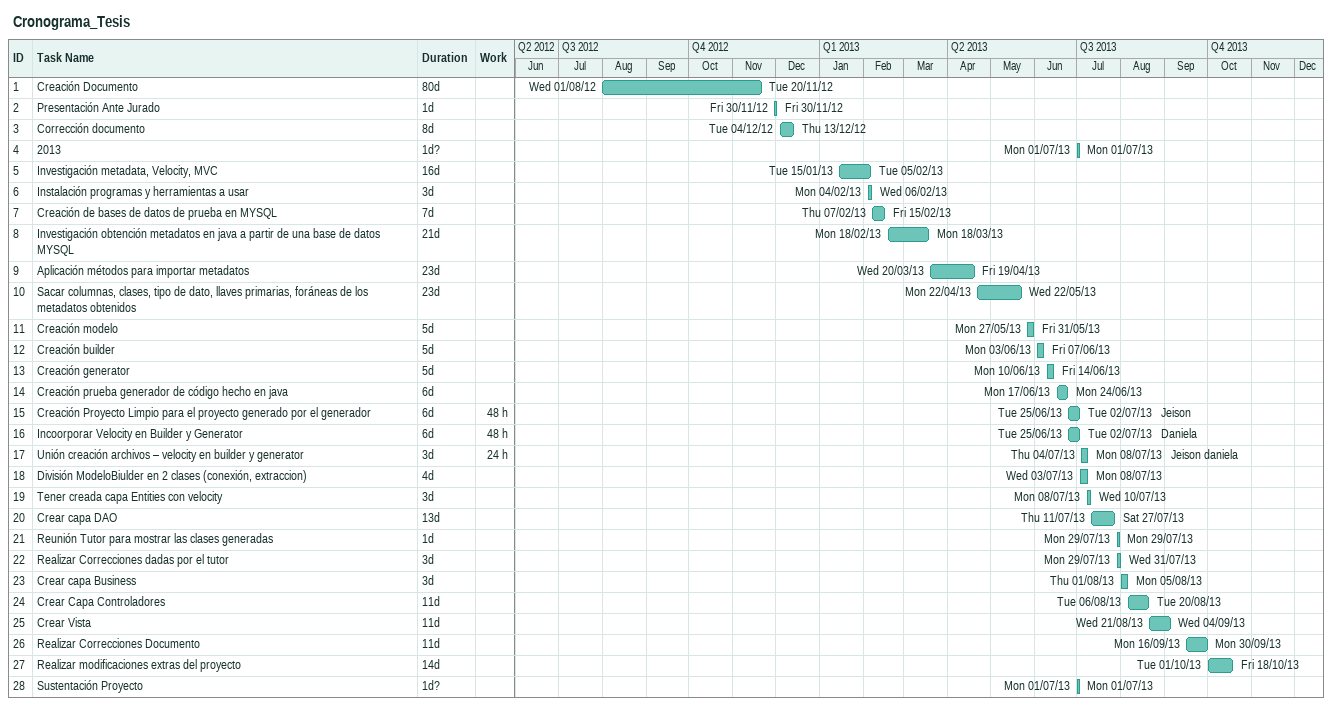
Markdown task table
Cronograma_Tesis

| ID | Task | Duration | Start | Finish | Resources | Work (h) |
|---|---|---|---|---|---|---|
| 1 | Creación Documento | 80d | 2012-08-01 | 2012-11-20 |  |  |
| 2 | Presentación Ante Jurado | 1d | 2012-11-30 | 2012-11-30 |  |  |
| 3 | Corrección documento | 8d | 2012-12-04 | 2012-12-13 |  |  |
| 4 | 2013 | 1d? | 2013-07-01 | 2013-07-01 |  |  |
| 5 | Investigación metadata, Velocity, MVC | 16d | 2013-01-15 | 2013-02-05 |  |  |
| 6 | Instalación programas y herramientas a usar | 3d | 2013-02-04 | 2013-02-06 |  |  |
| 7 | Creación de bases de datos de prueba en MYSQL | 7d | 2013-02-07 | 2013-02-15 |  |  |
| 8 | Investigación obtención metadatos en java a partir de una base de datos MYSQL | 21d | 2013-02-18 | 2013-03-18 |  |  |
| 9 | Aplicación métodos para importar metadatos | 23d | 2013-03-20 | 2013-04-19 |  |  |
| 10 | Sacar columnas, clases, tipo de dato, llaves primarias, foráneas de los metadatos obtenidos | 23d | 2013-04-22 | 2013-05-22 |  |  |
| 11 | Creación modelo | 5d | 2013-05-27 | 2013-05-31 |  |  |
| 12 | Creación builder | 5d | 2013-06-03 | 2013-06-07 |  |  |
| 13 | Creación generator | 5d | 2013-06-10 | 2013-06-14 |  |  |
| 14 | Creación prueba generador de código hecho en java | 6d | 2013-06-17 | 2013-06-24 |  |  |
| 15 | Creación Proyecto Limpio para el proyecto generado por el generador | 6d | 2013-06-25 | 2013-07-02 | Jeison | 48 |
| 16 | Incoorporar Velocity en Builder y Generator | 6d | 2013-06-25 | 2013-07-02 | Daniela | 48 |
| 17 | Unión creación archivos – velocity en builder y generator | 3d | 2013-07-04 | 2013-07-08 | Jeison daniela | 24 |
| 18 | División ModeloBiulder en 2 clases (conexión, extraccion) | 4d | 2013-07-03 | 2013-07-08 |  |  |
| 19 | Tener creada capa Entities con velocity | 3d | 2013-07-08 | 2013-07-10 |  |  |
| 20 | Crear capa DAO | 13d | 2013-07-11 | 2013-07-27 |  |  |
| 21 | Reunión Tutor para mostrar las clases generadas | 1d | 2013-07-29 | 2013-07-29 |  |  |
| 22 | Realizar Correcciones dadas por el tutor | 3d | 2013-07-29 | 2013-07-31 |  |  |
| 23 | Crear capa Business | 3d | 2013-08-01 | 2013-08-05 |  |  |
| 24 | Crear Capa Controladores | 11d | 2013-08-06 | 2013-08-20 |  |  |
| 25 | Crear Vista | 11d | 2013-08-21 | 2013-09-04 |  |  |
| 26 | Realizar Correcciones Documento | 11d | 2013-09-16 | 2013-09-30 |  |  |
| 27 | Realizar modificaciones extras del proyecto | 14d | 2013-10-01 | 2013-10-18 |  |  |
| 28 | Sustentación Proyecto | 1d? | 2013-07-01 | 2013-07-01 |  |  |
